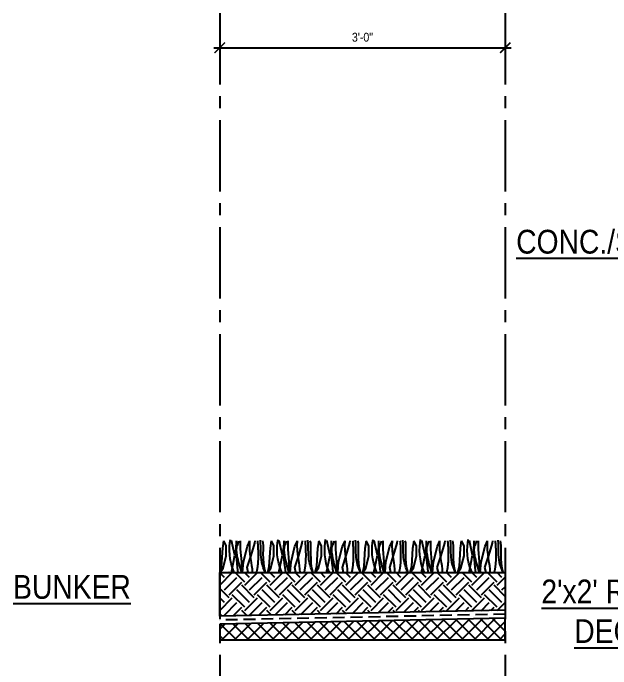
# Model space of a CAD drawing. Header units: inches. Extents: x -2661 to 42767, y -1222 to 9099.
# Drawn here: x 2232.7 to 2308.1, y 1374.1 to 1456.9 of the extents above; entities that cross this region are included whole.
import ezdxf

# ---------------------------------------------------------------- set-up
doc = ezdxf.new("R2010")
doc.units = ezdxf.units.IN
doc.header["$LTSCALE"] = 12
doc.header["$MEASUREMENT"] = 0
doc.header["$PDMODE"] = 3
for name, pattern in [('CENTER2', [1.125, 0.75, -0.125, 0.125, -0.125]), ('HIDDEN', [0.375, 0.25, -0.125]), ('HIDDEN2', [0.1875, 0.125, -0.0625])]:
    doc.linetypes.add(name, pattern=pattern)
doc.layers.get('0').update_dxf_attribs({"linetype": 'CONTINUOUS'})
doc.layers.get('DefPoints').update_dxf_attribs({"color": 251, "linetype": 'CONTINUOUS'})
doc.layers.add('DESIGNER COMMENTS', color=221, linetype='CONTINUOUS', plot=False)
for name, color, linetype in [('S-ANNO-DIMS', 2, 'CONTINUOUS'), ('S-ANNO-NOTE', 4, 'CONTINUOUS'), ('S-ARCH', 1, 'CONTINUOUS'), ('S-MEMBRANE', 6, 'HIDDEN')]:
    doc.layers.add(name, color=color, linetype=linetype)
doc.layers.add('S-HATCH1', color=1, linetype='CONTINUOUS', transparency=0.5)
doc.styles.add('Arial', font='arial.ttf', dxfattribs={"width": 0.85})
doc.dimstyles.new('DIM-12_Se', dxfattribs={"dimscale": 12, "dimtxt": 0.09375, "dimasz": 0.109375, "dimexe": 0.0625, "dimexo": 0.0625, "dimgap": 0.0625, "dimtad": 1, "dimdec": 4, "dimzin": 11, "dimdsep": 46, "dimlunit": 4, "dimtxsty": 'Arial', "dimblk": 'ARCHTICK', "dimcen": 0.125, "dimdle": 0.0625, "dimclrd": 256, "dimclre": 256, "dimclrt": 4, "dimadec": 0, "dimazin": 0, "dimtfac": 0.75, "dimtdec": 4, "dimtmove": 0, "dimatfit": 3, "dimfxl": 1, "dimfrac": 1, "dimtolj": 1, "dimtzin": 0, "dimarcsym": 0})

# ---------------------------------------------------------------- blocks, each defined once
blk = doc.blocks.new('_ARCHTICK')
at = {"color": 0, "linetype": 'ByBlock', "const_width": 0.15}
blk.add_lwpolyline([(-0.5, -0.5), (0.5, 0.5)], dxfattribs=at)
blk = doc.blocks.new('*D483')
at = {"layer": 'DefPoints', "color": 0, "transparency": 16777216}
for p in [(2258.737, 1452.482), (2294.737, 1452.482), (2294.737, 1452.482)]:
    blk.add_point(p, dxfattribs=at)
at = {"layer": 'S-ANNO-DIMS', "lineweight": -2, "transparency": 16777216}
blk.add_line((2257.987, 1452.482), (2295.487, 1452.482), dxfattribs=at)
at = {"layer": 'S-ANNO-DIMS', "lineweight": -2, "transparency": 16777216, "xscale": 1.3125, "yscale": 1.3125, "zscale": 1.3125, "rotation": 180}
blk.add_blockref('_ARCHTICK', (2258.737, 1452.482), dxfattribs=at)
at = {"layer": 'S-ANNO-DIMS', "lineweight": -2, "transparency": 16777216, "xscale": 1.3125, "yscale": 1.3125, "zscale": 1.3125}
blk.add_blockref('_ARCHTICK', (2294.737, 1452.482), dxfattribs=at)
at = {"layer": 'S-ANNO-DIMS', "color": 4, "transparency": 16777216, "insert": (2276.737, 1453.806), "char_height": 1.125, "attachment_point": 5, "style": 'Arial'}
blk.add_mtext('\\A1;3\'-0"', dxfattribs=at)
blk = doc.blocks.new('S-GRASS')
for p, q in [((434.961, 1358.553), (435.107, 1359.5)), ((435.407, 1358.843), (435.086, 1359.5)), ((436.495, 1357.67), (436.078, 1359.544)), ((437.21, 1358.459), (437.21, 1359.5)), ((438.062, 1358.814), (438.374, 1359.5)), ((438.535, 1357.63), (438.985, 1359.193)), ((438.985, 1359.193), (439.03, 1359.5)), ((440.961, 1358.553), (441.107, 1359.5)), ((441.407, 1358.843), (441.086, 1359.5)), ((442.495, 1357.67), (442.078, 1359.544)), ((443.21, 1358.459), (443.21, 1359.5)), ((444.062, 1358.814), (444.374, 1359.5)), ((444.535, 1357.63), (444.985, 1359.193)), ((444.985, 1359.193), (445.03, 1359.5)), ((446.961, 1358.553), (447.107, 1359.5)), ((447.407, 1358.843), (447.086, 1359.5)), ((448.495, 1357.67), (448.078, 1359.544)), ((449.21, 1358.459), (449.21, 1359.5)), ((450.062, 1358.814), (450.374, 1359.5)), ((450.535, 1357.63), (450.985, 1359.193)), ((450.985, 1359.193), (451.03, 1359.5)), ((434.819, 1356.257), (434.961, 1358.553)), ((435.407, 1357.593), (435.407, 1358.843)), ((437.352, 1356.849), (437.21, 1358.459)), ((437.565, 1356.849), (438.062, 1358.814)), ((440.819, 1356.257), (440.961, 1358.553)), ((441.407, 1357.593), (441.407, 1358.843)), ((443.352, 1356.849), (443.21, 1358.459)), ((443.565, 1356.849), (444.062, 1358.814)), ((446.819, 1356.257), (446.961, 1358.553)), ((447.407, 1357.593), (447.407, 1358.843)), ((449.352, 1356.849), (449.21, 1358.459)), ((449.565, 1356.849), (450.062, 1358.814)), ((435.017, 1356.053), (435.407, 1357.593)), ((436.04, 1355.5), (436.495, 1357.67)), ((438.038, 1356.139), (438.535, 1357.63)), ((441.017, 1356.053), (441.407, 1357.593)), ((442.04, 1355.5), (442.495, 1357.67)), ((444.038, 1356.139), (444.535, 1357.63)), ((447.017, 1356.053), (447.407, 1357.593)), ((448.04, 1355.5), (448.495, 1357.67)), ((450.038, 1356.139), (450.535, 1357.63)), ((437.352, 1355.5), (437.352, 1356.849)), ((437.447, 1355.5), (437.565, 1356.849)), ((443.352, 1355.5), (443.352, 1356.849)), ((443.447, 1355.5), (443.565, 1356.849)), ((449.352, 1355.5), (449.352, 1356.849)), ((449.447, 1355.5), (449.565, 1356.849)), ((434.63, 1355.5), (434.819, 1356.257)), ((434.63, 1355.5), (435.017, 1356.053)), ((438.18, 1355.5), (438.038, 1356.139)), ((440.63, 1355.5), (440.819, 1356.257)), ((440.63, 1355.5), (441.017, 1356.053)), ((444.18, 1355.5), (444.038, 1356.139)), ((446.63, 1355.5), (446.819, 1356.257)), ((446.63, 1355.5), (447.017, 1356.053)), ((450.18, 1355.5), (450.038, 1356.139))]:
    blk.add_line(p, q)
for points, degree in [([(436.414, 1355.5), (435.716, 1357.033), (435.734, 1358.562), (435.93, 1359.662)], 3), ([(438.701, 1355.5), (438.729, 1356.565), (438.25, 1357.775), (438.374, 1359.5)], 3), ([(439.233, 1355.5), (439.592, 1356.797), (439.373, 1359.5)], 2), ([(440.352, 1355.5), (439.872, 1356.917), (440.208, 1359.001), (439.999, 1359.5)], 3), ([(442.414, 1355.5), (441.716, 1357.033), (441.734, 1358.562), (441.93, 1359.662)], 3), ([(444.701, 1355.5), (444.729, 1356.565), (444.25, 1357.775), (444.374, 1359.5)], 3), ([(445.233, 1355.5), (445.592, 1356.797), (445.373, 1359.5)], 2), ([(446.352, 1355.5), (445.872, 1356.917), (446.208, 1359.001), (445.999, 1359.5)], 3), ([(448.414, 1355.5), (447.716, 1357.033), (447.734, 1358.562), (447.93, 1359.662)], 3), ([(450.701, 1355.5), (450.729, 1356.565), (450.25, 1357.775), (450.374, 1359.5)], 3), ([(451.233, 1355.5), (451.592, 1356.797), (451.373, 1359.5)], 2), ([(452.352, 1355.5), (451.872, 1356.917), (452.208, 1359.001), (451.999, 1359.5)], 3)]:
    blk.add_open_spline(points, degree=degree)
for points, knots in [([(436.893, 1355.5), (436.688, 1357.302), (436.558, 1358.439), (436.698, 1358.896), (436.683, 1359.5)], [0, 0, 0, 0, 0.1515962, 0.2498139, 0.2498139, 0.2498139, 0.2498139]), ([(437.352, 1355.5), (437.12, 1356.16), (436.685, 1357.781), (436.667, 1358.842), (436.962, 1359.218), (436.999, 1359.5)], [0, 0, 0, 0, 0.1420881, 0.2750215, 0.3503705, 0.3503705, 0.3503705, 0.3503705]), ([(440.352, 1355.5), (439.894, 1356.28), (439.67, 1358.216), (439.774, 1358.994), (439.706, 1359.576)], [0, 0, 0, 0, 0.1470389, 0.2812252, 0.2812252, 0.2812252, 0.2812252]), ([(442.893, 1355.5), (442.688, 1357.302), (442.558, 1358.439), (442.698, 1358.896), (442.683, 1359.5)], [0, 0, 0, 0, 0.1515962, 0.2498139, 0.2498139, 0.2498139, 0.2498139]), ([(443.352, 1355.5), (443.12, 1356.16), (442.685, 1357.781), (442.667, 1358.842), (442.962, 1359.218), (442.999, 1359.5)], [0, 0, 0, 0, 0.1420881, 0.2750215, 0.3503705, 0.3503705, 0.3503705, 0.3503705]), ([(446.352, 1355.5), (445.894, 1356.28), (445.67, 1358.216), (445.774, 1358.994), (445.706, 1359.576)], [0, 0, 0, 0, 0.1470389, 0.2812252, 0.2812252, 0.2812252, 0.2812252]), ([(448.893, 1355.5), (448.688, 1357.302), (448.558, 1358.439), (448.698, 1358.896), (448.683, 1359.5)], [0, 0, 0, 0, 0.1515962, 0.2498139, 0.2498139, 0.2498139, 0.2498139]), ([(449.352, 1355.5), (449.12, 1356.16), (448.685, 1357.781), (448.667, 1358.842), (448.962, 1359.218), (448.999, 1359.5)], [0, 0, 0, 0, 0.1420881, 0.2750215, 0.3503705, 0.3503705, 0.3503705, 0.3503705]), ([(452.352, 1355.5), (451.894, 1356.28), (451.67, 1358.216), (451.774, 1358.994), (451.706, 1359.576)], [0, 0, 0, 0, 0.1470389, 0.2812252, 0.2812252, 0.2812252, 0.2812252])]:
    blk.add_open_spline(points, degree=3, knots=knots)
blk = doc.blocks.new('ARCH_Roof Topping_BUNKER')
at = {"layer": 'S-HATCH1'}
h = blk.add_hatch(dxfattribs=at)
h.set_pattern_fill('EARTH', color=256, scale=9, angle=45, style=0)
h.set_pattern_definition([(45, (-69.2946, -45.252), (0, 3.18198), [2.25, -2.25]), (45, (-69.8913, -44.6555), (0, 3.18198), [2.25, -2.25]), (45, (-70.4879, -44.0589), (0, 3.18198), [2.25, -2.25]), (135, (-70.4879, -43.6611), (-3.18198, 4e-16), [2.25, -2.25]), (135, (-69.8913, -43.0645), (-3.18198, 4e-16), [2.25, -2.25]), (135, (-69.2946, -42.4679), (-3.18198, 4e-16), [2.25, -2.25])])
h.paths.add_polyline_path([(-36, 8.501), (0, 8.501), (0, 3.739), (-36, 2.989)])
h = blk.add_hatch(dxfattribs=at)
h.set_pattern_fill('ANSI37', color=252, scale=9, style=0)
h.set_pattern_definition([(45, (-69.2946, -45.2521), (-0.795495, 0.795495), []), (135, (-69.2946, -45.2521), (-0.795495, -0.795495), [])])
h.paths.add_polyline_path([(-36, 1.989), (-36, 0), (0, 0), (0, 2.739)])
at = {"layer": 'S-ARCH'}
blk.add_lwpolyline([(-36, 8.501), (0, 8.501), (0, 3.739), (-36, 2.989)], close=True, dxfattribs=at)
at = {"layer": 'S-ARCH', "color": 252}
blk.add_lwpolyline([(-36, 1.989), (-36, 0), (0, 0), (0, 2.739)], close=True, dxfattribs=at)
at = {"layer": 'S-MEMBRANE', "linetype": 'HIDDEN2'}
blk.add_line((0, 3.239), (-36, 2.489), dxfattribs=at)
at = {"layer": 'S-ARCH'}
for p in [(-470.574, -1346.999), (-452.602, -1346.999)]:
    blk.add_blockref('S-GRASS', p, dxfattribs=at)

msp = doc.modelspace()

# ---------------------------------------------------------------- linework, layer by layer
at = {"layer": 'DESIGNER COMMENTS', "linetype": 'CENTER2'}
for p, q in [((2258.73661, 1456.85523), (2258.73661, 1291.97709)), ((2294.73661, 1456.85523), (2294.73661, 1291.97709))]:
    msp.add_line(p, q, dxfattribs=at)

# ---------------------------------------------------------------- block references
at = {"layer": 'S-ARCH'}
msp.add_blockref('ARCH_Roof Topping_BUNKER', (2294.73661, 1377.76525), dxfattribs=at)

# ---------------------------------------------------------------- texts
at = {"layer": 'S-ANNO-NOTE', "color": 191, "char_height": 3, "attachment_point": 5, "style": 'Arial'}
for s, insert, width in [('{\\LCONC./STONE PAVERS}', (2316.20641, 1427.98808), 38.9305812), ('{\\LBUNKER}', (2240.11265, 1384.42707), 80.1960743), ("{\\L2'x2' RAISED WOOD DECK SYSTEM}", (2316.20641, 1381.34774), 40.8707867)]:
    msp.add_mtext(s, dxfattribs=dict(at, insert=insert, width=width))

# ---------------------------------------------------------------- dimensions: what is measured, and where the dimension line sits
at = {"layer": 'S-ANNO-DIMS'}
dim = msp.add_linear_dim(base=(2294.73661, 1452.48153), p1=(2258.73661, 1452.48153), p2=(2294.73661, 1452.48153), angle=180, dimstyle='DIM-12_Se', dxfattribs=at)
dim.commit()
dim.dimension.update_dxf_attribs({"geometry": '*D483', "text_midpoint": (2276.73661, 1453.80631)})

doc.saveas('drawing.dxf')
